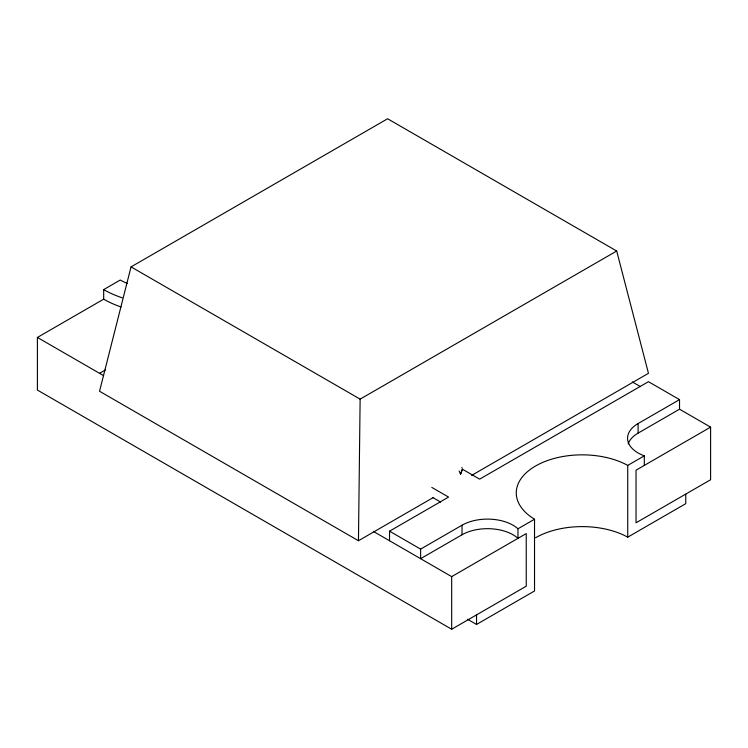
<?xml version="1.0" encoding="UTF-8"?>
<svg xmlns="http://www.w3.org/2000/svg" width="748" height="748" viewBox="0 0 748 748"><rect width="100%" height="100%" fill="white"/><g stroke="black" fill="none" stroke-linecap="round" stroke-linejoin="round"><path stroke-width="1.12" d="M616.689 251.019L387.614 118.764L131.04 266.886L99.54 391.251L358.46 540.739L360.125 399.142L616.689 251.019L648.46 373.317L471.633 475.401M460.562 474.11L462.133 469.819M460.665 474.008L462.32 469.295M373.364 531.407L451.68 576.624L526.246 533.567L526.246 586.189L451.68 629.236L37.4 390.063L37.4 337.442L103.682 299.172L103.682 289.607L120.26 280.033A65.927 38.064 0 0 0 127.3 283.417M99.54 373.317L105.58 369.83M358.46 540.739L433.232 497.57M389.54 540.739L389.54 531.174L448.566 497.093L431.802 487.406M389.54 531.174L420.61 549.116L462.03 525.199A36.035 20.804 0 0 1 517.962 528.78L534.53 519.215A65.927 38.064 0 0 1 535.568 465.995A65.927 38.064 0 0 1 627.74 465.396L644.318 455.831A36.035 20.804 0 0 1 638.1 423.546L679.53 399.628L679.53 409.193L638.1 433.111A36.035 20.804 0 0 0 628.18 443.929M517.962 528.78L517.962 538.354A36.035 20.804 0 0 0 462.03 534.764L420.61 558.681L420.61 549.116M710.6 427.136L636.034 470.183L636.034 522.805L710.6 479.749L710.6 427.136L679.53 409.193M467.444 619.204L476.532 624.458L534.53 590.967L534.53 519.215M535.568 537.756A65.927 38.064 0 0 1 627.74 537.158L685.748 503.666L685.748 494.101M679.53 399.628L648.46 381.686L479.636 479.15L462.872 469.473M632.294 381.919L640.372 386.585M131.04 266.886L360.125 399.142M432.783 497.551L440.675 502.104M37.4 337.442L103.579 375.646M461.806 467.519L462.311 468.276M459.141 471.016L460.469 474.082M644.318 455.831L644.318 465.396M638.1 423.546L638.1 433.111M627.74 465.396L627.74 537.158M476.532 614.893L476.532 624.458M462.03 525.199L462.03 534.764M451.68 576.624L451.68 629.236M122.186 297.798A89.349 51.584 0 0 1 103.682 289.607M121.083 306.989A89.349 51.584 0 0 1 103.682 299.172"/></g></svg>
